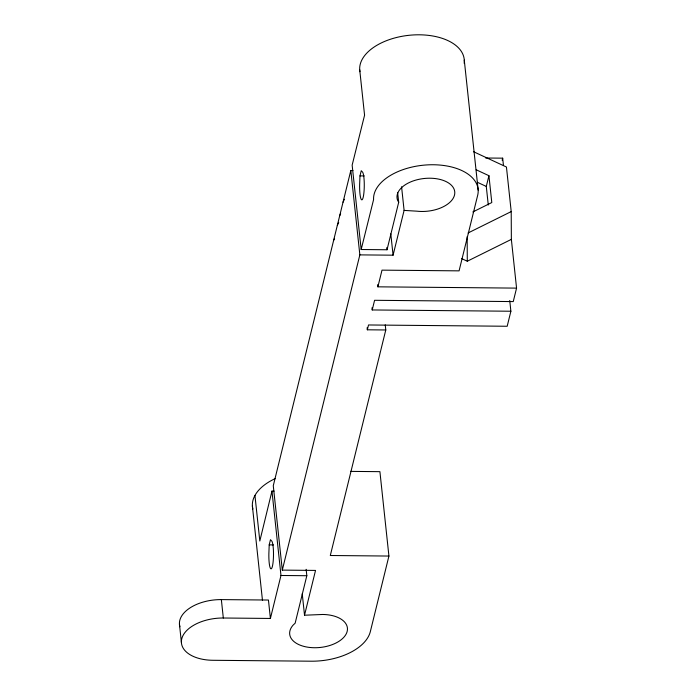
<?xml version="1.0" encoding="UTF-8"?>
<svg xmlns="http://www.w3.org/2000/svg" width="696" height="696" viewBox="0 0 696 696"><rect width="100%" height="100%" fill="white"/><g stroke="black" fill="none" stroke-linecap="round" stroke-linejoin="round"><path stroke-width="1.04" d="M269.204 544.872L268.96 551.154A14.042 2.323 -89.5 0 0 270.579 568.554A14.042 2.323 -89.5 0 0 273.458 556.843A14.042 2.323 -89.5 0 0 271.51 540.809L270.474 539.705L269.204 544.872L273.511 544.916M359.98 175.888L359.736 182.169A14.042 2.323 -89.5 0 0 361.355 199.561A14.042 2.323 -89.5 0 0 364.234 187.859A14.042 2.323 -89.5 0 0 362.285 171.825L361.25 170.711L359.98 175.888L364.286 175.923M274.111 491.115L271.962 491.098L259.817 541.018L254.945 495.456M352.976 170.52L350.827 170.494L273.276 485.73L282.298 570.111L315.532 570.424L304.526 615.221L322.648 614.472A29.023 16.434 -6.1 0 1 346.504 633.299A29.023 16.434 -6.1 0 1 307.971 647.228A29.023 16.434 -6.1 0 1 293.06 625.165L295.147 623.19L306.823 575.722L306.144 569.311M350.593 471.392L379.912 471.662L388.925 556.052L370.342 631.585A52.522 29.745 -6.1 0 1 311.147 661.2L212.924 660.287A36.888 20.889 -6.1 0 1 181.752 638.815A36.888 20.889 -6.1 0 1 223.32 618.013L270.405 618.448L280.975 575.479L271.962 491.098M282.298 570.111L359.849 254.884L350.827 170.494M397.66 192.627L398.695 202.284L387.019 249.76L361.172 249.516L373.587 199.595A52.522 29.745 -6.1 0 1 428.745 164.821A52.522 29.745 -6.1 0 1 477.665 195.324L459.082 270.857L382 270.144L377.893 286.83L516.562 288.118L511.36 239.372L511.212 211.584L506.444 167.014L473.428 151.658M385.245 324.858L385.784 329.974L367.323 329.8L368.515 324.971L507.184 326.259L510.881 311.234L509.733 300.498M510.881 311.234L372.212 309.955L374.587 300.298L513.257 301.585L516.562 288.118M359.849 254.884L393.083 255.188L404.098 210.401L401.575 186.772M385.784 329.974L330.304 555.504L388.925 556.052M488.279 205.024L486.287 186.432L488.931 175.705L476.177 169.772M502.173 160.237L502.677 158.166L485.66 158.009M343.032 202.205L344.398 199.247M339.718 215.673L340.631 213.698M337.342 225.33L338.708 222.372M333.645 240.346L334.558 238.38M472.836 211.958L491.794 202.553L488.931 175.705M468.103 232.96L511.212 211.584M461.431 258.503L467.294 261.226L511.36 239.372M280.975 575.479L306.823 575.722M179.907 626.774A36.888 20.889 -6.1 0 1 221.354 599.604L268.439 600.039L270.405 618.448M404.098 210.401L416.878 211.175A29.023 16.434 -6.1 0 0 454.497 195.106A29.023 16.434 -6.1 0 0 424.934 178.42A29.023 16.434 -6.1 0 0 397.59 200.283L398.695 202.284M477.465 182.326L486.287 186.432M502.677 158.166L503.469 165.535M464.275 60.143L478.169 190.095M390.795 233.83L393.083 255.188M386.785 247.619L387.019 249.76M359.702 69.652L364.574 115.214L352.15 165.135L361.172 249.516M377.667 284.69L377.893 286.83M371.977 307.815L372.212 309.955M367.105 327.755L367.323 329.8M302.238 593.74L304.526 615.221M252.378 505.905L262.462 600.283M221.354 599.604L223.32 618.013M179.438 624.077L181.404 642.486M467.164 236.64L467.294 261.226M252.839 508.993A52.522 29.745 -6.1 0 1 275.137 478.639M359.945 71.705A52.522 29.745 -6.1 0 1 411.205 35.096A52.522 29.745 -6.1 0 1 464.171 63.275"/></g></svg>
